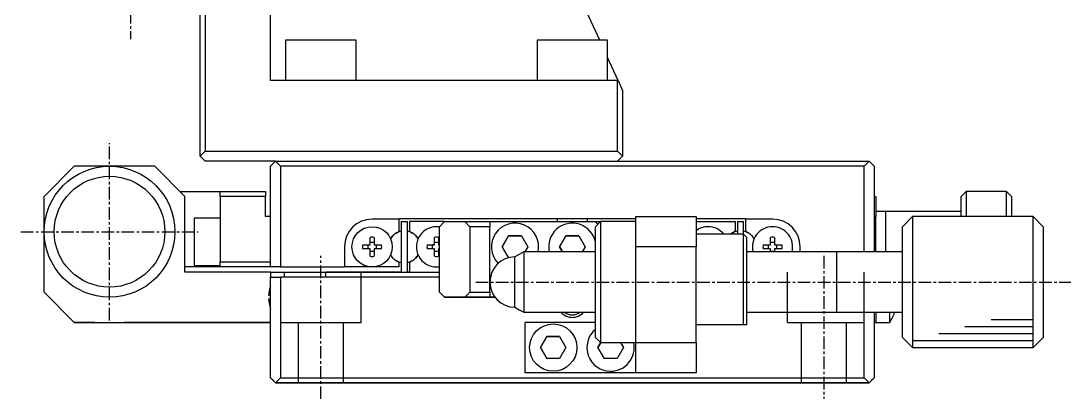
# Model space of a CAD drawing. Extents: x 96 to 331, y 38 to 298.
# Drawn here: x 226.4 to 330.7, y 57.8 to 95.3 of the extents above; entities that cross this region are included whole.
import ezdxf

# ---------------------------------------------------------------- set-up
doc = ezdxf.new("R2010")
doc.units = 0
doc.linetypes.add('CENTER', pattern=[2, 1.25, -0.25, 0.25, -0.25])
doc.layers.get('0').update_dxf_attribs({"linetype": 'CONTINUOUS'})
doc.layers.add('CENTER', color=1, linetype='CENTER')

# ---------------------------------------------------------------- blocks, each defined once
blk = doc.blocks.new('AID4706')
at = {"color": 3, "linetype": 'CONTINUOUS'}
for p, q in [((344.227307, 85.065071), (348.39, 85.065071)), ((339.002436, 83.665071), (348.39, 83.665071)), ((341.614871, 84.365071), (348.39, 84.365071)), ((336.39, 82.965071), (348.39, 82.965071))]:
    blk.add_line(p, q, dxfattribs=at)
at = {"color": 7, "linetype": 'CONTINUOUS'}
blk.add_line((336.39, 82.265071), (348.39, 82.265071), dxfattribs=at)

msp = doc.modelspace()

# ---------------------------------------------------------------- linework, layer by layer
at = {"color": 7, "linetype": 'CONTINUOUS'}
for p, q in [((251.17, 89.4), (251.17, 109.4)), ((244.17, 81.9), (244.17, 105.9)), ((244.67, 106.4), (244.67, 82.4)), ((283.89, 93.4), (281.16, 99.4)), ((259.67, 93.4), (252.67, 93.4)), ((252.67, 93.4), (252.67, 89.4)), ((259.67, 89.4), (259.67, 93.4)), ((284.67, 93.4), (277.67, 93.4)), ((277.67, 93.4), (277.67, 89.4)), ((284.67, 89.4), (284.67, 93.4)), ((285.72, 89.4), (284.67, 91.69)), ((285.67, 89.4), (251.17, 89.4)), ((285.67, 82.4), (285.67, 89.4)), ((285.67, 89.4), (285.72, 89.4)), ((285.72, 89.4), (286.17, 88.4)), ((286.17, 88.4), (286.17, 81.9)), ((244.67, 82.4), (244.17, 81.9)), ((244.17, 81.9), (244.67, 81.4)), ((244.67, 82.4), (285.67, 82.4)), ((286.17, 81.9), (285.67, 82.4)), ((285.67, 81.4), (286.17, 81.9)), ((231.67, 80.9), (228.67, 77.9)), ((235.17, 80.9), (231.67, 80.9)), ((239.67, 80.9), (235.17, 80.9)), ((242.67, 77.9), (239.67, 80.9)), ((251.67, 81.4), (244.67, 81.4)), ((251.17, 80.9), (251.67, 81.4)), ((251.17, 70.9), (251.17, 80.9)), ((251.67, 81.4), (310.67, 81.4)), ((251.67, 81.4), (252.17, 80.9)), ((310.17, 80.9), (252.17, 80.9)), ((252.17, 80.9), (252.17, 70.9)), ((310.17, 80.9), (310.67, 81.4)), ((310.17, 72.4), (310.17, 80.9)), ((310.67, 81.4), (311.17, 80.9)), ((311.17, 80.9), (311.17, 72.4)), ((242.17, 78.4), (246.17, 78.4)), ((246.17, 78.4), (250.67, 78.4)), ((246.17, 77.9), (246.17, 78.4)), ((250.67, 78.4), (250.67, 77.9)), ((320.32, 78.4), (319.82, 77.9)), ((324.32, 78.4), (320.32, 78.4)), ((320.32, 78.4), (320.32, 75.9)), ((324.82, 77.9), (324.32, 78.4)), ((324.32, 75.9), (324.32, 78.4)), ((228.67, 74.4), (228.67, 77.9)), ((242.67, 70.4), (242.67, 77.9)), ((246.17, 77.9), (246.17, 71.4)), ((250.67, 77.9), (246.17, 77.9)), ((250.67, 75.9), (250.67, 77.9)), ((311.17, 77.9), (311.32, 77.9)), ((311.32, 77.9), (311.32, 75.9)), ((319.82, 75.9), (319.82, 77.9)), ((319.82, 76.4), (319.82, 77.9)), ((324.82, 77.9), (324.82, 75.9)), ((312.32, 76.4), (311.32, 76.4)), ((319.82, 76.4), (312.32, 76.4)), ((312.32, 72.4), (312.32, 76.4)), ((312.32, 72.4), (312.32, 76.4)), ((319.82, 75.9), (319.82, 76.4)), ((319.82, 75.9), (319.82, 76.4)), ((243.57, 75.75), (243.57, 73.4)), ((246.17, 75.75), (243.57, 75.75)), ((251.17, 75.9), (250.67, 75.9)), ((263.97, 75.65), (261.27, 75.65)), ((263.97, 75.7), (279.17, 75.7)), ((263.97, 75.65), (263.97, 75.7)), ((263.97, 74.44), (263.97, 75.65)), ((264.17, 75.4), (264.17, 70.4)), ((264.17, 75.4), (264.77, 75.4)), ((264.77, 70.4), (264.77, 75.4)), ((264.97, 75.4), (264.97, 74.44)), ((268.47, 75.4), (264.97, 75.4)), ((268.47, 75.4), (267.97, 74.9)), ((268.47, 75.4), (270.47, 75.4)), ((270.47, 75.4), (272.97, 75.4)), ((270.97, 74.9), (270.47, 75.4)), ((272.97, 75.4), (283.47, 75.4)), ((272.97, 75.4), (272.97, 74.9)), ((279.17, 75.7), (283.17, 75.7)), ((279.67, 75.7), (279.67, 75.4)), ((282.67, 75.4), (282.67, 75.7)), ((283.17, 75.7), (287.47, 75.7)), ((283.97, 75.4), (283.47, 74.9)), ((283.72, 75.15), (283.47, 75.4)), ((283.47, 75.4), (283.97, 75.4)), ((283.97, 75.4), (283.97, 63.4)), ((287.47, 75.4), (283.97, 75.4)), ((287.47, 75.9), (293.47, 75.9)), ((287.47, 72.9), (287.47, 75.9)), ((293.47, 75.9), (293.47, 72.9)), ((293.47, 75.7), (298.37, 75.7)), ((293.47, 75.4), (297.37, 75.4)), ((297.37, 75.4), (297.37, 74.44)), ((297.57, 75.4), (297.57, 74.15)), ((297.57, 75.4), (298.17, 75.4)), ((298.17, 74.15), (298.17, 75.4)), ((298.37, 75.65), (298.37, 75.7)), ((298.37, 75.65), (298.37, 74.44)), ((301.07, 75.65), (298.37, 75.65)), ((311.32, 72.4), (311.32, 75.9)), ((314.97, 75.9), (313.97, 74.9)), ((326.97, 75.9), (314.97, 75.9)), ((314.97, 75.9), (314.97, 69.34)), ((326.97, 62.9), (326.97, 75.9)), ((327.97, 74.9), (326.97, 75.9)), ((228.67, 68.4), (228.67, 74.4)), ((263.68, 74.27), (263.97, 74.44)), ((264.97, 74.44), (265.26, 74.27)), ((264.97, 74.44), (265.26, 74.27)), ((267.97, 68.4), (267.97, 74.9)), ((270.97, 74.9), (270.97, 68.4)), ((272.97, 74.9), (270.97, 74.9)), ((272.97, 68.4), (272.97, 74.9)), ((283.47, 63.9), (283.47, 74.9)), ((298.17, 74.15), (293.47, 74.15)), ((297.37, 74.44), (297.08, 74.27)), ((297.37, 74.44), (297.08, 74.27)), ((298.17, 65.15), (298.17, 74.15)), ((298.47, 73.85), (298.17, 74.15)), ((298.66, 74.27), (298.37, 74.44)), ((313.97, 69.35), (313.97, 74.9)), ((327.97, 74.9), (327.97, 63.9)), ((243.57, 73.4), (243.57, 71.05)), ((260.34, 73.1), (261.07, 73.1)), ((261.07, 73.1), (261.07, 73.83)), ((261.47, 73.83), (261.47, 73.1)), ((261.47, 73.1), (262.2, 73.1)), ((266.74, 73.1), (267.28, 73.1)), ((266.74, 73.1), (267.47, 73.1)), ((267.47, 73.1), (267.28, 73.1)), ((267.47, 73.1), (267.47, 73.83)), ((267.87, 73.83), (267.87, 73.1)), ((267.97, 73.1), (267.87, 73.1)), ((267.87, 73.1), (267.97, 73.1)), ((274.84, 74), (274.2, 72.9)), ((274.2, 72.9), (274.84, 74)), ((276.11, 74), (274.84, 74)), ((274.84, 74), (276.11, 74)), ((276.11, 74), (276.74, 72.9)), ((280.54, 74), (279.9, 72.9)), ((279.9, 72.9), (280.54, 74)), ((281.81, 74), (280.54, 74)), ((280.54, 74), (281.81, 74)), ((281.81, 74), (282.44, 72.9)), ((298.47, 73.85), (298.47, 65.15)), ((300.14, 73.1), (300.87, 73.1)), ((300.87, 73.1), (300.87, 73.83)), ((301.27, 73.83), (301.27, 73.1)), ((301.27, 73.1), (302, 73.1)), ((258.52, 72.9), (258.52, 70.9)), ((261.07, 72.7), (260.34, 72.7)), ((261.07, 71.97), (261.07, 72.7)), ((262.2, 72.7), (261.47, 72.7)), ((261.47, 72.7), (261.47, 71.97)), ((267.47, 72.7), (266.74, 72.7)), ((267.47, 71.97), (267.47, 72.7)), ((267.97, 72.7), (267.87, 72.7)), ((267.87, 72.7), (267.87, 71.97)), ((274.2, 72.9), (274.83, 71.81)), ((274.83, 71.81), (274.2, 72.9)), ((275.9, 72.15), (275.47, 71.9)), ((276.34, 72.4), (275.9, 72.15)), ((283.47, 72.4), (276.34, 72.4)), ((276.34, 72.4), (276.34, 69.37)), ((276.74, 72.9), (276.45, 72.4)), ((279.9, 72.9), (280.19, 72.4)), ((280.19, 72.4), (279.9, 72.9)), ((282.44, 72.9), (282.15, 72.4)), ((287.47, 63.4), (287.47, 72.9)), ((293.47, 72.9), (287.47, 72.9)), ((293.47, 63.4), (293.47, 72.9)), ((307.47, 72.4), (298.47, 72.4)), ((300.87, 72.7), (300.14, 72.7)), ((300.87, 72.4), (300.87, 72.7)), ((302, 72.7), (301.27, 72.7)), ((301.27, 72.7), (301.27, 72.4)), ((303.82, 72.4), (303.82, 72.9)), ((313.97, 72.4), (307.47, 72.4)), ((307.47, 69.47), (307.47, 72.4)), ((307.47, 72.4), (307.47, 72.4)), ((307.48, 72.4), (307.47, 72.4)), ((243.57, 71.05), (246.17, 71.05)), ((246.17, 71.4), (251.17, 71.4)), ((246.17, 70.9), (246.17, 71.4)), ((263.97, 71.35), (263.68, 71.52)), ((263.97, 70.9), (263.97, 71.35)), ((265.26, 71.52), (264.97, 71.35)), ((264.97, 71.35), (264.97, 70.4)), ((275.47, 69.38), (275.47, 71.9)), ((246.17, 70.9), (242.67, 70.9)), ((251.17, 70.4), (242.67, 70.4)), ((251.17, 70.9), (246.17, 70.9)), ((252.17, 70.9), (251.17, 70.9)), ((251.17, 70.4), (251.17, 69.9)), ((251.17, 70.4), (252.57, 70.4)), ((252.17, 70.9), (258.52, 70.9)), ((252.57, 70.4), (256.67, 70.4)), ((252.57, 69.9), (252.57, 70.4)), ((264.17, 70.4), (256.67, 70.4)), ((256.67, 70.4), (264.17, 70.4)), ((256.67, 69.9), (256.67, 70.4)), ((261.27, 70.9), (258.52, 70.9)), ((263.97, 70.9), (261.27, 70.9)), ((264.17, 70.4), (264.77, 70.4)), ((264.97, 70.4), (264.77, 70.4)), ((264.77, 70.4), (264.97, 70.4)), ((264.97, 70.4), (267.97, 70.4)), ((251.17, 59.9), (251.17, 69.9)), ((251.17, 69.9), (252.17, 69.9)), ((252.17, 69.9), (252.17, 59.9)), ((267.97, 69.9), (252.17, 69.9)), ((275.47, 66.9), (275.47, 69.38)), ((276.34, 69.37), (276.34, 66.4)), ((307.47, 69.4), (307.47, 69.47)), ((307.47, 69.27), (307.47, 69.4)), ((307.47, 66.4), (307.47, 69.27)), ((313.97, 63.9), (313.97, 69.35)), ((314.97, 69.34), (314.97, 62.9)), ((231.67, 65.4), (228.67, 68.4)), ((228.67, 68.4), (231.67, 65.4)), ((250.98, 68.1), (251.12, 68.1)), ((251.12, 68.85), (251.12, 68.83)), ((251.12, 68.1), (251.12, 67.7)), ((268.47, 67.9), (267.97, 68.4)), ((267.97, 68.4), (268.47, 67.9)), ((268.47, 67.9), (272.97, 67.9)), ((270.47, 67.9), (268.47, 67.9)), ((270.47, 67.9), (270.97, 68.4)), ((272.97, 67.9), (270.47, 67.9)), ((270.97, 68.4), (272.97, 68.4)), ((272.97, 68.4), (272.97, 67.9)), ((272.97, 67.9), (273.47, 67.9)), ((273.47, 67.9), (272.97, 67.9)), ((251.12, 67.7), (250.98, 67.7)), ((251.12, 66.97), (251.12, 66.95)), ((275.47, 66.9), (275.9, 66.65)), ((275.9, 66.65), (276.34, 66.4)), ((276.34, 66.4), (283.47, 66.4)), ((298.47, 66.4), (307.47, 66.4)), ((307.47, 66.4), (313.97, 66.4)), ((307.47, 66.4), (307.47, 66.4)), ((307.47, 66.4), (307.48, 66.4)), ((310.17, 59.9), (310.17, 66.4)), ((311.17, 66.4), (311.17, 59.9)), ((311.32, 66.4), (311.32, 65.4)), ((312.71, 66.4), (312.71, 65.4)), ((231.67, 65.4), (251.17, 65.4)), ((233.67, 65.4), (231.67, 65.4)), ((244.17, 65.4), (236.67, 65.4)), ((251.17, 65.4), (244.17, 65.4)), ((283.47, 65.4), (276.47, 65.4)), ((276.47, 60.4), (276.47, 65.4)), ((298.17, 65.15), (293.47, 65.15)), ((298.47, 65.15), (298.17, 65.15)), ((311.17, 65.4), (311.32, 65.4)), ((311.32, 65.4), (311.17, 65.4)), ((311.32, 65.4), (312.71, 65.4)), ((278.64, 64), (278, 62.9)), ((278, 62.9), (278.64, 64)), ((279.91, 64), (278.64, 64)), ((278.64, 64), (279.91, 64)), ((279.91, 64), (280.54, 62.9)), ((283.47, 63.9), (283.97, 63.4)), ((313.97, 63.9), (314.97, 62.9)), ((326.97, 62.9), (327.97, 63.9)), ((278, 62.9), (278.64, 61.8)), ((278.64, 61.8), (278, 62.9)), ((280.54, 62.9), (279.91, 61.8)), ((283.99, 63.4), (283.7, 62.9)), ((283.7, 62.9), (283.99, 63.4)), ((283.7, 62.9), (284.34, 61.8)), ((284.34, 61.8), (283.7, 62.9)), ((283.97, 63.4), (287.47, 63.4)), ((286.24, 62.9), (285.61, 61.8)), ((285.95, 63.4), (286.24, 62.9)), ((287.47, 63.4), (293.47, 63.4)), ((287.47, 60.4), (287.47, 63.4)), ((293.47, 63.4), (293.47, 60.4)), ((279.91, 61.8), (278.64, 61.8)), ((285.61, 61.8), (284.34, 61.8)), ((251.17, 59.9), (251.67, 59.4)), ((251.67, 59.4), (251.17, 59.9)), ((251.67, 59.4), (251.32, 59.75)), ((251.32, 59.75), (251.67, 59.4)), ((252.17, 59.9), (251.67, 59.4)), ((252.17, 59.9), (310.17, 59.9)), ((287.47, 60.4), (276.47, 60.4)), ((287.47, 60.4), (276.47, 60.4)), ((293.47, 60.4), (287.47, 60.4)), ((288.97, 60.4), (287.47, 60.4)), ((293.47, 60.4), (291.97, 60.4)), ((310.67, 59.4), (310.17, 59.9)), ((310.67, 59.4), (311.17, 59.9)), ((311.17, 59.9), (310.67, 59.4)), ((310.67, 59.4), (311.02, 59.75)), ((311.02, 59.75), (310.67, 59.4)), ((251.67, 59.4), (310.67, 59.4)), ((310.67, 59.4), (251.67, 59.4)), ((253.92, 59.4), (258.42, 59.4)), ((253.92, 59.4), (256.17, 59.4)), ((256.17, 59.4), (258.42, 59.4)), ((303.92, 59.4), (308.42, 59.4)), ((303.92, 59.4), (306.17, 59.4)), ((306.17, 59.4), (308.42, 59.4))]:
    msp.add_line(p, q, dxfattribs=at)
at = {"color": 9, "linetype": 'CONTINUOUS'}
msp.add_line((311.32, 75.9), (311.17, 75.9), dxfattribs=at)
at = {"color": 3, "linetype": 'CONTINUOUS'}
for p, q in [((260.17, 65.4), (260.17, 70.4)), ((302.57, 65.4), (302.57, 70.4)), ((302.57, 65.4), (302.57, 70.4)), ((310.17, 65.4), (310.17, 70.4)), ((252.17, 65.4), (256.17, 65.4)), ((253.92, 65.4), (253.92, 59.4)), ((256.17, 65.4), (260.17, 65.4)), ((258.42, 59.4), (258.42, 65.4)), ((302.57, 65.4), (310.17, 65.4)), ((303.92, 65.4), (303.92, 59.4)), ((308.42, 59.4), (308.42, 65.4))]:
    msp.add_line(p, q, dxfattribs=at)
at = {"color": 7, "linetype": 'CONTINUOUS'}
for centre, radius in [((235.17, 74.4), 6.5), ((235.17, 74.4), 5.5), ((261.27, 72.9), 2), ((279.27, 62.9), 2.35)]:
    msp.add_circle(centre, radius, dxfattribs=at)
for centre, radius, start, end in [((261.27, 72.9), 2.75, 90, 180), ((275.47, 72.9), 2.35, 347.7155, 224.4636), ((281.17, 72.9), 2.35, 11.8403, 192.2845), ((301.07, 72.9), 2.75, 0, 90), ((264.47, 72.9), 1.59, 120, 135), ((264.47, 72.9), 1.59, 100.8931, 120), ((264.47, 72.9), 1.59, 60, 79.107), ((264.47, 72.9), 1.59, 45, 60), ((267.67, 72.9), 2, 90, 278.6269), ((267.67, 72.9), 2, 81.3731, 90), ((294.67, 72.9), 2, 90, 126.8699), ((294.67, 72.9), 2, 38.6822, 90), ((297.87, 72.9), 1.59, 120, 128.0567), ((297.87, 72.9), 1.59, 100.8931, 120), ((297.87, 72.9), 1.59, 60, 79.107), ((297.87, 72.9), 1.59, 45, 60), ((301.07, 72.9), 2, 90, 194.4775), ((301.07, 72.9), 2, 345.5225, 90), ((261.27, 72.9), 0.95, 167.8468, 192.1532), ((261.27, 72.9), 0.435, 152.6335, 207.3665), ((261.27, 72.9), 0.95, 77.8468, 102.1532), ((261.27, 72.9), 0.435, 62.6335, 117.3665), ((261.27, 72.9), 0.435, 332.6335, 27.3665), ((261.27, 72.9), 0.95, 347.8468, 12.1532), ((264.47, 72.9), 1.59, 134.9998, 149.5668), ((264.59, 72.78), 1.75, 135, 148.1185), ((264.47, 72.9), 1.59, 30.4333, 44.9997), ((264.36, 72.78), 1.75, 31.8815, 45), ((267.67, 72.9), 0.95, 167.8468, 192.1532), ((267.67, 72.9), 0.435, 152.6335, 207.3665), ((267.67, 72.9), 0.95, 77.8468, 102.1532), ((267.67, 72.9), 0.435, 62.6335, 117.3665), ((297.87, 72.9), 1.59, 30.4333, 44.9997), ((297.76, 72.78), 1.75, 31.8815, 45), ((301.07, 72.9), 0.95, 167.8468, 192.1532), ((301.07, 72.9), 0.435, 152.6335, 207.3665), ((301.07, 72.9), 0.95, 77.8468, 102.1532), ((301.07, 72.9), 0.435, 62.6335, 117.3665), ((301.07, 72.9), 0.435, 332.6335, 27.3665), ((301.07, 72.9), 0.95, 347.8468, 12.1532), ((261.27, 72.9), 0.435, 242.6335, 297.3665), ((264.47, 72.9), 1.59, 210.4332, 225.0003), ((264.59, 73.01), 1.75, 211.8815, 225), ((264.47, 72.9), 1.59, 315, 329.5667), ((264.36, 73.01), 1.75, 315, 328.1185), ((267.67, 72.9), 0.435, 242.6335, 297.3665), ((301.07, 72.9), 0.435, 242.6335, 297.3665), ((261.27, 72.9), 0.95, 257.8468, 282.1532), ((264.47, 72.9), 1.59, 225, 240), ((264.47, 72.9), 1.59, 240, 259.1069), ((264.47, 72.9), 1.59, 280.893, 300), ((264.47, 72.9), 1.59, 300, 315), ((267.67, 72.9), 0.95, 257.8468, 282.1532), ((275.47, 69.4), 2.5, 90, 180), ((254.17, 67.9), 3.2, 159.6359, 162.73), ((275.47, 69.4), 2.5, 180, 270), ((254.17, 67.9), 3.19, 163.0947, 176.4096), ((254.17, 67.9), 3.19, 183.5904, 196.9053), ((254.17, 67.9), 3.2, 197.27, 200.3641), ((281.17, 67.4), 1.25, 233.1301, 306.8699), ((308.97, 67.9), 4.5, 326.251, 340.5288), ((284.97, 62.9), 2.35, 129.665, 270), ((284.97, 62.9), 2.35, 270, 12.2845)]:
    msp.add_arc(centre, radius, start, end, dxfattribs=at)
at = {"color": 9, "linetype": 'CONTINUOUS'}
for start, end in [(221.8103, 270), (270, 318.1897)]:
    msp.add_arc((281.17, 67.4), 1.5, start, end, dxfattribs=at)
at = {"layer": 'CENTER', "color": 1, "linetype": 'CENTER'}
for p, q in [((237.27, 108.3), (237.27, 93.5)), ((235.17, 65.6), (235.17, 83.2)), ((226.37, 74.4), (243.97, 74.4)), ((256.17, 57.8), (256.17, 72)), ((306.17, 72), (306.17, 57.8)), ((271.57, 69.4), (330.73, 69.4))]:
    msp.add_line(p, q, dxfattribs=at)

# ---------------------------------------------------------------- block references
msp.add_blockref('AID4706', (-21.42, -19.37))

doc.saveas('drawing.dxf')
